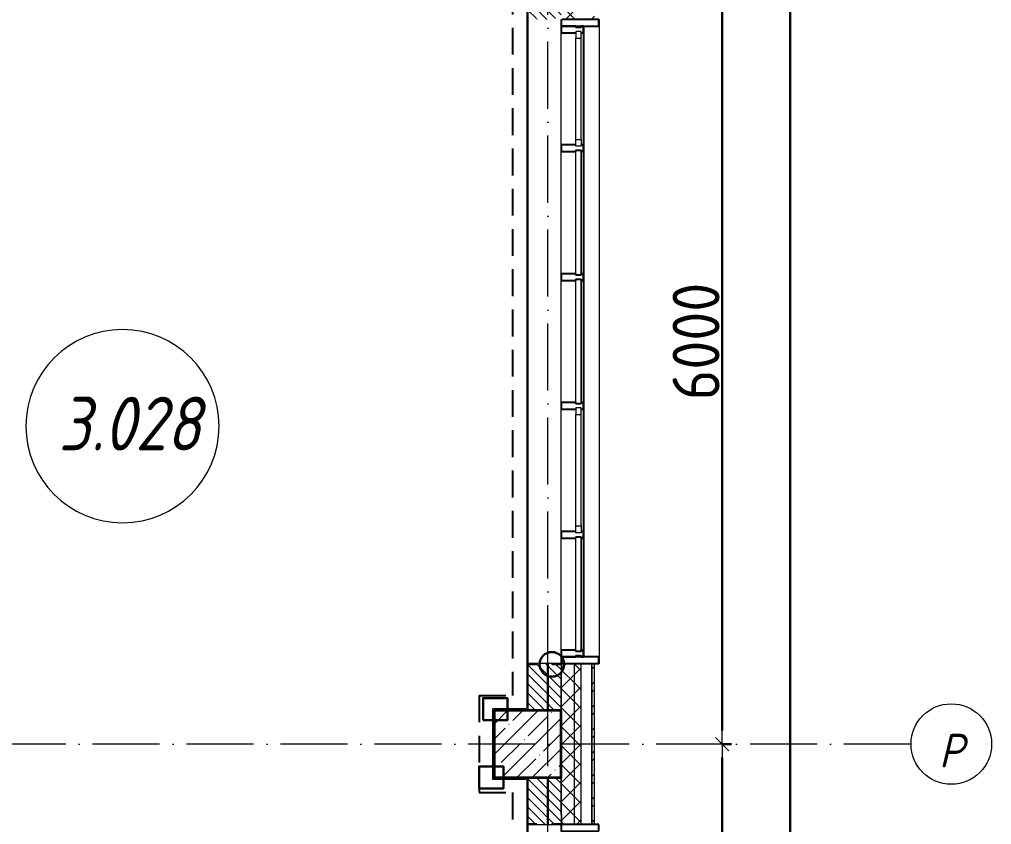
# Model space of a CAD drawing. Header units: millimetres. Extents: x -213536 to 1564669, y -45299 to 942238.
# Drawn here: x 530255 to 537500, y 454785 to 460785 of the extents above; entities that cross this region are included whole.
import ezdxf

# ---------------------------------------------------------------- set-up
doc = ezdxf.new("R2010")
doc.units = ezdxf.units.MM
for name, pattern in [('50_200_ШТРИХ_1Т_ш5_п1_п1_', [700, 500, -100, 0, -100]), ('Штрих короткий', [300, 150, -150]), ('Штриховая _2 мм - 1 мм_', [300, 200, -100])]:
    doc.linetypes.add(name, pattern=pattern)
for name, color, linetype, lineweight in [('0-1', 7, 'Continuous', 5), ('0-2', 7, 'Continuous', 9), ('2.1) ПГП окна 2.8 м', 5, 'Continuous', 30), ('3) ЖБ 4м', 3, 'Continuous', 30), ('3.1) ЖБ окна 1.2 м', 102, 'Continuous', 30), ('4) Метл уголки', 6, 'Continuous', 30), ('5) Швы', 2, 'Continuous', 30), ('Импосты витража', 7, 'Continuous', 9), ('Импосты витража-1', 7, 'Continuous', 25), ('Каркас_Импост', 7, 'Continuous', 13), ('Марки помещений', 7, 'Continuous', 9), ('Несущие колонны', 7, 'Continuous', 9), ('Несущие колонны-1', 7, 'Continuous', 35), ('Обобщенные модели', 7, 'Continuous', 9), ('Общие ребра', 7, 'Continuous', 9), ('Окна', 7, 'Continuous', 9), ('Оси', 7, 'Continuous', 9), ('Оси-1', 7, 'Continuous', 20), ('Оси-2', 7, '50_200_ШТРИХ_1Т_ш5_п1_п1_', 9), ('Остекление-1', 7, 'Continuous', 9), ('Перемычка-1', 7, 'Штрих короткий', 9), ('Размеры', 7, 'Continuous', 15), ('Стены', 7, 'Continuous', 9), ('Стены-1', 7, 'Continuous', 13), ('Штриховка разреза-1', 7, 'Continuous', 9)]:
    doc.layers.add(name, color=color, linetype=linetype, lineweight=lineweight)
doc.layers.add('Каркас_Импост-2', color=7, linetype='Continuous', lineweight=9, true_color=0xaaaaaa)
doc.layers.add('СТ-1_1', color=7, linetype='Штриховая _2 мм - 1 мм_', lineweight=90, true_color=0x888888)
doc.layers.get('0-2').off()
doc.styles.add('ISOCPEUR_I_1', font='isocpeui.ttf', dxfattribs={"width": 0.85, "height": 2.5})
doc.styles.add('ISOCPEUR_I_2', font='isocpeui.ttf', dxfattribs={"width": 0.85, "height": 2.3})
doc.styles.add('СПДС', font='isocpeur.ttf', dxfattribs={"width": 0.9})
doc.dimstyles.new('Размера А3', dxfattribs={"dimtxt": 200, "dimasz": 100, "dimexe": 70, "dimexo": 100, "dimgap": 20, "dimtad": 1, "dimdec": 0, "dimrnd": 10, "dimzin": 0, "dimdsep": 46, "dimtxsty": 'СПДС', "dimblk": 'ARROWHEAD_6', "dimcen": 1, "dimclrd": 256, "dimclre": 256, "dimclrt": 256, "dimazin": 0, "dimtfac": 1, "dimtdec": 0, "dimtmove": 2, "dimatfit": 3, "dimfxl": 1, "dimtolj": 1, "dimtzin": 0, "dimarcsym": 0})
pattern_1 = [(45, (0, 0), (-70.71068, 70.71068), []), (135, (0, 0), (-70.71068, -70.71068), [])]
pattern_2 = [(135, (0, 0), (-35.35534, -35.35534), [])]

# ---------------------------------------------------------------- blocks, each defined once
blk = doc.blocks.new('Ось сетки - Круг_Ø6_00__ISO-2_5_0_9K_-16731441-АИ2_03_План отделки стен 3-го этажа _Часть 2_')
at = {"layer": 'Оси-1'}
blk.add_circle((0, 0), 3, dxfattribs=at)
blk = doc.blocks.new('ARROWHEAD_6')
at = {"color": 0, "linetype": 'Continuous'}
for p, q in [((0, 0), (-1, 0)), ((-0.5, -0.5), (0.5, 0.5))]:
    blk.add_line(p, q, dxfattribs=at)
blk = doc.blocks.new('*D4766')
at = {"layer": 'Defpoints', "color": 0, "transparency": 16777216}
for p in [(535386.8, 455385.4), (535492.9, 455385.4), (535386.8, 452385.4)]:
    blk.add_point(p, dxfattribs=at)
at = {"layer": 'Размеры', "lineweight": -2, "transparency": 16777216}
for p, q in [((535486.8, 455385.4), (535562.9, 455385.4)), ((535492.9, 452485.4), (535492.9, 455285.4)), ((535486.8, 452385.4), (535562.9, 452385.4))]:
    blk.add_line(p, q, dxfattribs=at)
at = {"layer": 'Размеры', "lineweight": -2, "transparency": 16777216, "xscale": 100, "yscale": 100, "zscale": 100}
for p, rotation in [((535492.9, 455385.4), 90), ((535492.9, 452385.4), 270)]:
    blk.add_blockref('ARROWHEAD_6', p, dxfattribs=dict(at, rotation=rotation))
at = {"layer": 'Размеры', "transparency": 16777216, "insert": (535297.9, 453885.4), "char_height": 350, "width": 2.488, "attachment_point": 5, "rotation": 90, "style": 'СПДС'}
blk.add_mtext('\\A1;3000', dxfattribs=at)
blk = doc.blocks.new('*D4767')
at = {"layer": 'Defpoints', "color": 0, "transparency": 16777216}
for p in [(535386.8, 461385.4), (535492.9, 461385.4), (535386.8, 455385.4)]:
    blk.add_point(p, dxfattribs=at)
at = {"layer": 'Размеры', "lineweight": -2, "transparency": 16777216}
for p, q in [((535486.8, 461385.4), (535562.9, 461385.4)), ((535492.9, 455485.4), (535492.9, 461285.4)), ((535486.8, 455385.4), (535562.9, 455385.4))]:
    blk.add_line(p, q, dxfattribs=at)
at = {"layer": 'Размеры', "lineweight": -2, "transparency": 16777216, "xscale": 100, "yscale": 100, "zscale": 100}
for p, rotation in [((535492.9, 461385.4), 90), ((535492.9, 455385.4), 270)]:
    blk.add_blockref('ARROWHEAD_6', p, dxfattribs=dict(at, rotation=rotation))
at = {"layer": 'Размеры', "transparency": 16777216, "insert": (535297.9, 458385.4), "char_height": 350, "width": 2.488, "attachment_point": 5, "rotation": 90, "style": 'СПДС'}
blk.add_mtext('\\A1;6000', dxfattribs=at)
blk = doc.blocks.new('*D4774')
at = {"layer": 'Defpoints', "color": 0, "transparency": 16777216}
for p in [(535630.4, 474285.4), (535998.3, 474285.4), (535892.2, 425235.4)]:
    blk.add_point(p, dxfattribs=at)
at = {"layer": 'Размеры', "lineweight": -2, "transparency": 16777216}
for p, q in [((535730.4, 474285.4), (536068.3, 474285.4)), ((535998.3, 425335.4), (535998.3, 474185.4)), ((535992.2, 425235.4), (536068.3, 425235.4))]:
    blk.add_line(p, q, dxfattribs=at)
at = {"layer": 'Размеры', "lineweight": -2, "transparency": 16777216, "xscale": 100, "yscale": 100, "zscale": 100}
for p, rotation in [((535998.3, 474285.4), 90), ((535998.3, 425235.4), 270)]:
    blk.add_blockref('ARROWHEAD_6', p, dxfattribs=dict(at, rotation=rotation))
at = {"layer": 'Размеры', "transparency": 16777216, "insert": (535803.3, 449760.4), "char_height": 350, "width": 3.186, "attachment_point": 5, "rotation": 90, "style": 'СПДС'}
blk.add_mtext('\\A1;49050', dxfattribs=at)
blk = doc.blocks.new('BSC_Колонна _Прямоугольная - 500х500-V33-АИ2_03_План отделки стен 3-го этажа _Часть 2_')
at = {"layer": 'Несущие колонны'}
h = blk.add_hatch(dxfattribs=at)
h.set_pattern_fill('FP_41', color=256, style=0, pattern_type=2)
h.set_pattern_definition([(45, (-103350, -30150), (-114.04925, 114.04925), []), (45, (-103235.95, -30150), (-114.04925, 114.04925), [201.613, -40.323, 3.353, -36.97])])
h.paths.add_polyline_path([(-229.1, -250), (250, -250), (250, 250), (-250, 250), (-250, -250)], flags=0)
at = {"layer": 'Несущие колонны-1'}
for p, q in [((250, 250), (-250, 250)), ((-250, 250), (-250, -250)), ((250, -250), (250, 250)), ((-250, -250), (250, -250))]:
    blk.add_line(p, q, dxfattribs=at)
blk = doc.blocks.new('Прямоугольный импост - Откос НВФ_50х280 мм-25995271-АИ2_03_План отделки стен 3-го этажа _Часть 2_')
at = {"layer": 'Импосты витража-1'}
for p, q in [((-50, 130), (0, 130)), ((-50, -150), (-50, 130)), ((0, 130), (0, -144)), ((0, -150), (-50, -150))]:
    blk.add_line(p, q, dxfattribs=at)
blk = doc.blocks.new('Проем_Дверь_Прямоугольный - 1800х2700h_оконные проемы-25805030-АИ2_03_План отделки стен 3-го этажа _Часть 2_')
at = {"layer": 'Перемычка-1'}
for p, q in [((900, 125), (-900, 125)), ((900, -125), (-900, -125))]:
    blk.add_line(p, q, dxfattribs=at)
blk = doc.blocks.new('Проем_Дверь_Прямоугольный - 4800х2700h_оконные проемы-26053820-АИ2_03_План отделки стен 3-го этажа _Часть 2_')
at = {"layer": 'Перемычка-1'}
for p, q in [((2400, 125), (-2400, 125)), ((2400, -125), (-2400, -125))]:
    blk.add_line(p, q, dxfattribs=at)
blk = doc.blocks.new('Фахверк_СКБ_Уголок - 250_2700-27497298-АИ2_03_План отделки стен 3-го этажа _Часть 2_')
at = {"layer": 'Обобщенные модели'}
for p, q in [((200, 181), (125, 181)), ((125, 181), (125, 106)), ((131, 106), (131, 175)), ((131, 175), (200, 175)), ((200, 175), (200, 181)), ((125, 106), (131, 106)), ((131, -6), (125, -6)), ((125, -6), (125, -81)), ((131, -75), (131, -6)), ((125, -81), (200, -81)), ((200, -75), (131, -75)), ((200, -81), (200, -75))]:
    blk.add_line(p, q, dxfattribs=at)
blk = doc.blocks.new('PNS_Панель прямоугольная1 - Нр_Стекло - 40мм-28068333-АИ2_03_План отделки стен 3-го этажа _Часть 2_')
at = {"layer": 'Остекление-1'}
for p, q in [((-417.5, 40), (417.5, 40)), ((-427.5, 0), (427.5, 0)), ((417.5, 0), (-417.5, 0))]:
    blk.add_line(p, q, dxfattribs=at)
blk = doc.blocks.new('PNS_Панель прямоугольная2 - Нр_Стекло - 40мм-28151954-АИ2_03_План отделки стен 3-го этажа _Часть 2_')
at = {"layer": 'Каркас_Импост'}
for p, q in [((-465, 0), (-465, 40)), ((-465, 40), (-415, 40)), ((-415, 40), (-415, 0)), ((465, 40), (415, 40)), ((415, 40), (415, 0)), ((465, 0), (465, 40)), ((-415, 0), (-465, 0)), ((415, 0), (465, 0))]:
    blk.add_line(p, q, dxfattribs=at)
at = {"layer": 'Каркас_Импост-2'}
for p, q in [((-415, 40), (415, 40)), ((-415, 0), (415, 0))]:
    blk.add_line(p, q, dxfattribs=at)
blk = doc.blocks.new('PNS_Панель прямоугольная1 - Нр_Стекло - 40мм-25328009-АИ2_03_План отделки стен 3-го этажа _Часть 2_')
at = {"layer": 'Остекление-1'}
for p, q in [((-455, 40), (455, 40)), ((-465, 0), (465, 0)), ((455, 0), (-455, 0))]:
    blk.add_line(p, q, dxfattribs=at)
blk = doc.blocks.new('PNS_Панель прямоугольная2 - Нр_Стекло - 40мм-28855703-АИ2_03_План отделки стен 3-го этажа _Часть 2_')
at = {"layer": 'Каркас_Импост'}
for p, q in [((-427.5, 0), (-427.5, 40)), ((-427.5, 40), (-377.5, 40)), ((-377.5, 40), (-377.5, 0)), ((427.5, 40), (377.5, 40)), ((377.5, 40), (377.5, 0)), ((427.5, 0), (427.5, 40)), ((-377.5, 0), (-427.5, 0)), ((377.5, 0), (427.5, 0))]:
    blk.add_line(p, q, dxfattribs=at)
at = {"layer": 'Каркас_Импост-2'}
for p, q in [((-377.5, 40), (377.5, 40)), ((-377.5, 0), (377.5, 0))]:
    blk.add_line(p, q, dxfattribs=at)
blk = doc.blocks.new('Прямоугольный импост - Откос НВФ_50х280 мм-V169-АИ2_03_План отделки стен 3-го этажа _Часть 2_')
at = {"layer": 'Импосты витража-1'}
for p, q in [((-50, 130), (0, 130)), ((-50, -150), (-50, 130)), ((0, 130), (0, -144)), ((0, -150), (-50, -150))]:
    blk.add_line(p, q, dxfattribs=at)
blk = doc.blocks.new('Прямоугольный импост - Импост структурный с накладкой - 150мм-28072255-АИ2_03_План отделки стен 3-го этажа _Часть 2_')
at = {"layer": 'Импосты витража'}
for p, q in [((47650, -100), (48485, -100)), ((47650, -267), (48485, -267))]:
    blk.add_line(p, q, dxfattribs=at)
blk = doc.blocks.new('Прямоугольный импост - Импост структурный с накладкой - 150мм-28072245-АИ2_03_План отделки стен 3-го этажа _Часть 2_')
at = {"layer": 'Импосты витража'}
for p, q in [((48535, -100), (49445, -100)), ((48535, -267), (49445, -267))]:
    blk.add_line(p, q, dxfattribs=at)
blk = doc.blocks.new('Прямоугольный импост - Импост структурный с накладкой - 150мм-28072247-АИ2_03_План отделки стен 3-го этажа _Часть 2_')
at = {"layer": 'Импосты витража-1'}
for p, q in [((-25, 0), (-25, 17)), ((-25, 17), (25, 17)), ((-15, 0), (-25, 0)), ((-15, -40), (-15, 0)), ((25, 0), (15, 0)), ((15, 0), (15, -40)), ((25, 17), (25, 0)), ((-25, -150), (-25, -40)), ((-25, -40), (-15, -40)), ((15, -40), (25, -40)), ((25, -40), (25, -150)), ((25, -150), (-25, -150))]:
    blk.add_line(p, q, dxfattribs=at)
blk = doc.blocks.new('Прямоугольный импост - Импост структурный с накладкой - 150мм-V191-АИ2_03_План отделки стен 3-го этажа _Часть 2_')
at = {"layer": 'Импосты витража-1'}
for p, q in [((-25, 0), (-25, 17)), ((-25, 17), (25, 17)), ((-15, 0), (-25, 0)), ((-15, -40), (-15, 0)), ((25, 17), (25, 0)), ((-25, -150), (-25, -40)), ((-25, -40), (-15, -40)), ((25, -40), (25, -150)), ((25, -150), (-25, -150))]:
    blk.add_line(p, q, dxfattribs=at)
blk = doc.blocks.new('Прямоугольный импост - Импост структурный с накладкой - 150мм-V192-АИ2_03_План отделки стен 3-го этажа _Часть 2_')
at = {"layer": 'Импосты витража-1'}
for p, q in [((-25, 0), (-25, 17)), ((-25, 17), (25, 17)), ((25, 0), (15, 0)), ((15, 0), (15, -40)), ((25, 17), (25, 0)), ((-25, -150), (-25, -40)), ((15, -40), (25, -40)), ((25, -40), (25, -150)), ((25, -150), (-25, -150))]:
    blk.add_line(p, q, dxfattribs=at)
blk = doc.blocks.new('Прямоугольный импост - Импост структурный с накладкой - 150мм-28072285-АИ2_03_План отделки стен 3-го этажа _Часть 2_')
at = {"layer": 'Импосты витража-1'}
for p, q in [((-25, 0), (-25, 17)), ((-25, 17), (25, 17)), ((-15, 0), (-25, 0)), ((-15, -40), (-15, 0)), ((25, 0), (15, 0)), ((15, 0), (15, -40)), ((25, 17), (25, 0)), ((-25, -150), (-25, -40)), ((-25, -40), (-15, -40)), ((15, -40), (25, -40)), ((25, -40), (25, -150)), ((25, -150), (-25, -150))]:
    blk.add_line(p, q, dxfattribs=at)
blk = doc.blocks.new('Прямоугольный импост - Откос НВФ_50х280 мм-26226373-АИ2_03_План отделки стен 3-го этажа _Часть 2_')
at = {"layer": 'Импосты витража-1'}
for p, q in [((0, 130), (-50, 130)), ((-50, 130), (-50, -150)), ((0, -144), (0, 130)), ((-50, -150), (0, -150))]:
    blk.add_line(p, q, dxfattribs=at)
blk = doc.blocks.new('Отлив_СКБ - Отлив витража_120_НВФ-31885688-АИ2_03_План отделки стен 3-го этажа _Часть 2_')
at = {"layer": 'Окна'}
for p, q in [((4750, -2), (50, -2)), ((0, -120), (0, -113)), ((0, -120), (4800, -120)), ((4800, -113), (4800, -120))]:
    blk.add_line(p, q, dxfattribs=at)
blk = doc.blocks.new('0125-Р-ОО-Ш2-АР-о_23_10_2024_rvt-1-АИ2_03_План отделки стен 3-го этажа _Часть 2_')
at = {"layer": 'Штриховка разреза-1'}
h = blk.add_hatch(dxfattribs=at)
h.set_pattern_fill('FP_81', color=256, style=0, pattern_type=2)
h.set_pattern_definition(pattern_1)
h.paths.add_polyline_path([(103700, -200), (103700, 750), (103606, 750), (103606, 675), (103600, 675), (103600, -200)], flags=0)
h.paths.add_polyline_path([(103700, 2550), (103700, 3750), (103606, 3750), (103606, 3675), (103600, 3675), (103600, 2625), (103606, 2625), (103606, 2550)], flags=0)
h.paths.add_polyline_path([(103700, 5550), (103700, 6750), (103606, 6750), (103606, 6675), (103600, 6675), (103600, 5625), (103606, 5625), (103606, 5550)], flags=0)
h.paths.add_polyline_path([(103700, 8550), (103700, 9750), (103606, 9750), (103606, 9675), (103600, 9675), (103600, 8625), (103606, 8625), (103606, 8550)], flags=0)
h.paths.add_polyline_path([(103700, 11550), (103700, 12750), (103606, 12750), (103606, 12675), (103600, 12675), (103600, 11625), (103606, 11625), (103606, 11550)], flags=0)
h.paths.add_polyline_path([(103606, 17550), (103700, 17550), (103700, 18750), (103606, 18750), (103606, 18675), (103600, 18675), (103600, 17625), (103606, 17625), (103606, 17556)], flags=0)
h.paths.add_polyline_path([(103700, 20550), (103700, 21750), (103606, 21750), (103606, 21675), (103600, 21675), (103600, 20625), (103606, 20625), (103606, 20550)], flags=0)
h.paths.add_polyline_path([(103700, 23550), (103700, 24750), (103606, 24750), (103606, 24675), (103600, 24675), (103600, 23625), (103606, 23625), (103606, 23550)], flags=0)
h.paths.add_polyline_path([(103606, 26550), (103700, 26550), (103700, 27750), (103606, 27750), (103606, 27675), (103600, 27675), (103600, 26625), (103606, 26625), (103606, 26556)], flags=0)
h.paths.add_polyline_path([(103606, 29550), (103700, 29550), (103700, 30750), (103606, 30750), (103606, 30675), (103600, 30675), (103600, 29625), (103606, 29625), (103606, 29556)], flags=0)
h.paths.add_polyline_path([(103700, 35550), (103700, 36750), (103606, 36750), (103606, 36675), (103600, 36675), (103600, 35625), (103606, 35625), (103606, 35550)], flags=0)
h.paths.add_polyline_path([(103606, 38550), (103700, 38550), (103700, 39750), (103606, 39750), (103606, 39675), (103600, 39675), (103600, 38625), (103606, 38625), (103606, 38556)], flags=0)
h.paths.add_polyline_path([(103606, 41550), (103700, 41550), (103700, 42750), (103606, 42750), (103606, 42675), (103600, 42675), (103600, 41625), (103606, 41625), (103606, 41556)], flags=0)
h.paths.add_polyline_path([(103700, 47550), (103700, 48615), (103600, 48615), (103600, 47625), (103606, 47625), (103606, 47550)], flags=0)
h = blk.add_hatch(dxfattribs=at)
h.set_pattern_fill('FP_81', color=256, style=0, pattern_type=2)
h.set_pattern_definition(pattern_1)
h.paths.add_polyline_path([(103700, -250), (103750, -250), (103750, 750), (103700, 750), (103700, -200)], flags=0)
h.paths.add_polyline_path([(103750, 2550), (103750, 3750), (103700, 3750), (103700, 2550)], flags=0)
h.paths.add_polyline_path([(103700, 5550), (103750, 5550), (103750, 6750), (103700, 6750), (103700, 6024.8)], flags=0)
h.paths.add_polyline_path([(103700, 8550), (103750, 8550), (103750, 9750), (103700, 9750), (103700, 8797)], flags=0)
h.paths.add_polyline_path([(103750, 11550), (103750, 12750), (103700, 12750), (103700, 11550)], flags=0)
h.paths.add_polyline_path([(103700, 17550), (103750, 17550), (103750, 18750), (103700, 18750), (103700, 18037.6)], flags=0)
h.paths.add_polyline_path([(103700, 20550), (103750, 20550), (103750, 21750), (103700, 21750), (103700, 20809.8)], flags=0)
h.paths.add_polyline_path([(103700, 23550), (103750, 23550), (103750, 24750), (103700, 24750), (103700, 23581.9)], flags=0)
h.paths.add_polyline_path([(103750, 26550), (103750, 27750), (103700, 27750), (103700, 26550)], flags=0)
h.paths.add_polyline_path([(103750, 29550), (103750, 30750), (103700, 30750), (103700, 29550)], flags=0)
h.paths.add_polyline_path([(103700, 35550), (103750, 35550), (103750, 36750), (103700, 36750), (103700, 35594.7)], flags=0)
h.paths.add_polyline_path([(103700, 38550), (103750, 38550), (103750, 39750), (103700, 39750), (103700, 39291)], flags=0)
h.paths.add_polyline_path([(103750, 41550), (103750, 42750), (103700, 42750), (103700, 41550)], flags=0)
h.paths.add_polyline_path([(103750, 47550), (103750, 48615), (103700, 48615), (103700, 47550)], flags=0)
h = blk.add_hatch(dxfattribs=at)
h.set_pattern_fill('FP_80', color=256, style=0, pattern_type=2)
h.set_pattern_definition([(45, (0, 0), (-85.53659, 85.53659), []), (45, (57.02, 0), (-85.53659, 85.53659), [])])
h.paths.add_polyline_path([(103830, -350), (103850, -350), (103850, 750), (103830, 750), (103830, -330)], flags=0)
h.paths.add_polyline_path([(103850, 2550), (103850, 3750), (103830, 3750), (103830, 2550)], flags=0)
h.paths.add_polyline_path([(103850, 5550), (103850, 6750), (103830, 6750), (103830, 5550)], flags=0)
h.paths.add_polyline_path([(103850, 8550), (103850, 9750), (103830, 9750), (103830, 8550)], flags=0)
h.paths.add_polyline_path([(103830, 11550), (103850, 11550), (103850, 12750), (103830, 12750), (103830, 11569.1)], flags=0)
h.paths.add_polyline_path([(103850, 17550), (103850, 18750), (103830, 18750), (103830, 17550)], flags=0)
h.paths.add_polyline_path([(103830, 20550), (103850, 20550), (103850, 21750), (103830, 21750), (103830, 20809.8)], flags=0)
h.paths.add_polyline_path([(103850, 23550), (103850, 24750), (103830, 24750), (103830, 23550)], flags=0)
h.paths.add_polyline_path([(103850, 26550), (103850, 27750), (103830, 27750), (103830, 26550)], flags=0)
h.paths.add_polyline_path([(103830, 29550), (103850, 29550), (103850, 30750), (103830, 30750), (103830, 30050.4)], flags=0)
h.paths.add_polyline_path([(103830, 35550), (103850, 35550), (103850, 36750), (103830, 36750), (103830, 35594.7)], flags=0)
h.paths.add_polyline_path([(103830, 38550), (103850, 38550), (103850, 39750), (103830, 39750), (103830, 39291)], flags=0)
h.paths.add_polyline_path([(103830, 41550), (103850, 41550), (103850, 42750), (103830, 42750), (103830, 42063.2)], flags=0)
h.paths.add_polyline_path([(103830, 47550), (103850, 47550), (103850, 48615), (103830, 48615), (103830, 47607.5)], flags=0)
h = blk.add_hatch(dxfattribs=at)
h.set_pattern_fill('FP_1', color=256, style=0, pattern_type=2)
h.set_pattern_definition(pattern_2)
h.paths.add_polyline_path([(103600, 30400), (103600, 30744), (103531, 30744), (103531, 30750), (103419, 30750), (103419, 30744), (103350, 30744), (103350, 30400)], flags=0)
h.paths.add_polyline_path([(103419, 35550), (103531, 35550), (103531, 35556), (103600, 35556), (103600, 35900), (103350, 35900), (103350, 35556), (103419, 35556)], flags=0)
h = blk.add_hatch(dxfattribs=at)
h.set_pattern_fill('FP_1', color=256, style=0, pattern_type=2)
h.set_pattern_definition(pattern_2)
h.paths.add_polyline_path([(103600, 27400), (103600, 27744), (103531, 27744), (103531, 27750), (103419, 27750), (103419, 27744), (103350, 27744), (103350, 27400)], flags=0)
h.paths.add_polyline_path([(103531, 29550), (103531, 29556), (103600, 29556), (103600, 29900), (103350, 29900), (103350, 29556), (103419, 29556), (103419, 29550)], flags=0)
at = {"layer": 'Общие ребра'}
for p, q in [((103700, 29550), (103700, 30750)), ((103750, 29550), (103750, 30750)), ((103600, 30675), (103600, 30400)), ((103600, 30400), (103600, 30675)), ((103600, 29900), (103600, 29625)), ((103600, 29625), (103600, 29900))]:
    blk.add_line(p, q, dxfattribs=at)
at = {"layer": 'Стены'}
for p, q in [((103350, 30750), (103350, 35550)), ((103350, 27750), (103350, 29550))]:
    blk.add_line(p, q, dxfattribs=at)
at = {"layer": 'Стены-1'}
for p, q in [((103531, 30750), (103419, 30750)), ((103830, 30750), (103606, 30750)), ((103830, 29550), (103830, 30750)), ((103850, 30750), (103830, 30750)), ((103830, 30750), (103830, 29550)), ((103850, 29550), (103850, 30750)), ((103350, 30675), (103350, 30400)), ((103350, 29900), (103350, 29625)), ((103419, 29550), (103531, 29550)), ((103606, 29550), (103830, 29550)), ((103830, 29550), (103850, 29550))]:
    blk.add_line(p, q, dxfattribs=at)
at = {"layer": '0-2'}
for name, p, rotation in [('Проем_Дверь_Прямоугольный - 4800х2700h_оконные проемы-26053820-АИ2_03_План отделки стен 3-го этажа _Часть 2_', (103475, 33150), 269.9999999999999), ('Отлив_СКБ - Отлив витража_120_НВФ-31885688-АИ2_03_План отделки стен 3-го этажа _Часть 2_', (103767, 30750), 90), ('Прямоугольный импост - Импост структурный с накладкой - 150мм-28072255-АИ2_03_План отделки стен 3-го этажа _Часть 2_', (103500, -13035), 89.99999999999915), ('PNS_Панель прямоугольная2 - Нр_Стекло - 40мм-28855703-АИ2_03_План отделки стен 3-го этажа _Часть 2_', (103750, 35032.5), 89.99999999999852), ('Прямоугольный импост - Импост структурный с накладкой - 150мм-28072245-АИ2_03_План отделки стен 3-го этажа _Часть 2_', (103500, -14880), 90.00000000000037), ('PNS_Панель прямоугольная1 - Нр_Стекло - 40мм-25328009-АИ2_03_План отделки стен 3-го этажа _Часть 2_', (103750, 34110), 89.99999999999852), ('Прямоугольный импост - Импост структурный с накладкой - 150мм-28072245-АИ2_03_План отделки стен 3-го этажа _Часть 2_', (103500, -15840), 89.99999999999933), ('PNS_Панель прямоугольная1 - Нр_Стекло - 40мм-25328009-АИ2_03_План отделки стен 3-го этажа _Часть 2_', (103750, 33150), 89.99999999999852), ('Прямоугольный импост - Импост структурный с накладкой - 150мм-28072245-АИ2_03_План отделки стен 3-го этажа _Часть 2_', (103500, -16800), 90.00000000000037), ('PNS_Панель прямоугольная2 - Нр_Стекло - 40мм-28151954-АИ2_03_План отделки стен 3-го этажа _Часть 2_', (103750, 32190), 89.99999999999852), ('Прямоугольный импост - Импост структурный с накладкой - 150мм-28072255-АИ2_03_План отделки стен 3-го этажа _Часть 2_', (103500, -16800), 90.00000000000026), ('PNS_Панель прямоугольная1 - Нр_Стекло - 40мм-28068333-АИ2_03_План отделки стен 3-го этажа _Часть 2_', (103750, 31267.5), 89.99999999999852), ('Прямоугольный импост - Откос НВФ_50х280 мм-26226373-АИ2_03_План отделки стен 3-го этажа _Часть 2_', (103750, 30750), 269.9999999999985), ('Фахверк_СКБ_Уголок - 250_2700-27497298-АИ2_03_План отделки стен 3-го этажа _Часть 2_', (103425, 30875), 269.9999999999999), ('Фахверк_СКБ_Уголок - 250_2700-27497298-АИ2_03_План отделки стен 3-го этажа _Часть 2_', (103525, 29425), 89.9999999999999), ('Проем_Дверь_Прямоугольный - 1800х2700h_оконные проемы-25805030-АИ2_03_План отделки стен 3-го этажа _Часть 2_', (103475, 28650), 89.99999999999993)]:
    blk.add_blockref(name, p, dxfattribs=dict(at, rotation=rotation))
at = {"layer": '0-2', "extrusion": (0, 0, -1)}
for name, p, rotation in [('Прямоугольный импост - Откос НВФ_50х280 мм-V169-АИ2_03_План отделки стен 3-го этажа _Часть 2_', (-103750, 35550), 90.00000000000146), ('Прямоугольный импост - Импост структурный с накладкой - 150мм-V192-АИ2_03_План отделки стен 3-го этажа _Часть 2_', (-103750, 35475), 90.00000000000146), ('Прямоугольный импост - Импост структурный с накладкой - 150мм-V191-АИ2_03_План отделки стен 3-го этажа _Часть 2_', (-103750, 34590), 90.00000000000146), ('Прямоугольный импост - Импост структурный с накладкой - 150мм-28072285-АИ2_03_План отделки стен 3-го этажа _Часть 2_', (-103750, 33630), 90.00000000000146), ('Прямоугольный импост - Импост структурный с накладкой - 150мм-V192-АИ2_03_План отделки стен 3-го этажа _Часть 2_', (-103750, 32670), 90.00000000000146), ('Прямоугольный импост - Импост структурный с накладкой - 150мм-V191-АИ2_03_План отделки стен 3-го этажа _Часть 2_', (-103750, 31710), 90.00000000000146), ('Прямоугольный импост - Импост структурный с накладкой - 150мм-28072247-АИ2_03_План отделки стен 3-го этажа _Часть 2_', (-103750, 30825), 90.00000000000146), ('Прямоугольный импост - Откос НВФ_50х280 мм-25995271-АИ2_03_План отделки стен 3-го этажа _Часть 2_', (-103750, 29550), 90.00000000000101)]:
    blk.add_blockref(name, p, dxfattribs=dict(at, rotation=rotation))
at = {"layer": '0-2'}
blk.add_blockref('BSC_Колонна _Прямоугольная - 500х500-V33-АИ2_03_План отделки стен 3-го этажа _Часть 2_', (103350, 30150), dxfattribs=at)
blk = doc.blocks.new('AI_Марка_Помещение_х1__Общий_E___ISO-2_1K_ - Номер-16210215-АИ2_03_План отделки стен 3-го этажа _Часть 2_')
at = {"layer": 'Марки помещений'}
for start, end in [(360, 180), (180, 360)]:
    blk.add_arc((0.039, 0.312), 2.4, start, end, dxfattribs=at)
blk = doc.blocks.new('3этНиз')
at = {"layer": 'СТ-1_1', "lineweight": 25}
for p, q in [((533930.1, 461023.4), (533930.1, 455747.4)), ((533680.1, 455747.4), (533680.1, 455023.4)), ((533680.1, 455747.4), (533930.1, 455747.4)), ((533680.1, 455023.4), (533930.1, 455023.4)), ((533930.1, 455023.4), (533930.1, 452747.4))]:
    blk.add_line(p, q, dxfattribs=at)
at = {"layer": 'Стены-1'}
for p, q in [((533780.1, 455647.4), (533780.1, 455123.4)), ((534030.1, 455647.4), (533780.1, 455647.4)), ((534042.1, 455635.4), (534042.1, 455647.4)), ((533780.1, 455123.4), (534030.1, 455123.4)), ((534042.1, 455123.4), (534042.1, 455135.4))]:
    blk.add_line(p, q, dxfattribs=at)
at = {"layer": '0-1'}
blk.add_blockref('0125-Р-ОО-Ш2-АР-о_23_10_2024_rvt-1-АИ2_03_План отделки стен 3-го этажа _Часть 2_', (430692.1, 425235.4), dxfattribs=at)
at = {"layer": 'Марки помещений', "color": 3, "xscale": 300, "yscale": 300, "zscale": 99.99999999999993}
blk.add_blockref('AI_Марка_Помещение_х1__Общий_E___ISO-2_1K_ - Номер-16210215-АИ2_03_План отделки стен 3-го этажа _Часть 2_', (531011.3, 457660.5), dxfattribs=at)
at = {"layer": 'Марки помещений', "color": 114, "true_color": 0x139b48, "insert": (530545.2, 457973.5), "char_height": 400, "width": 785.654, "attachment_point": 1, "style": 'ISOCPEUR_I_2'}
blk.add_mtext('3.028', dxfattribs=at)
blk = doc.blocks.new('Ось 3 этаж')
at = {"layer": 'Оси-2'}
for p, q in [((534192.1, 423014.8), (534192.1, 477896.8)), ((536900.4, 455385.4), (526392.1, 455385.4))]:
    blk.add_line(p, q, dxfattribs=at)
at = {"layer": 'Оси-1', "xscale": 99.99999999999993, "yscale": 99.99999999999993, "zscale": 99.99999999999993, "rotation": 89.99999999999984}
blk.add_blockref('Ось сетки - Круг_Ø6_00__ISO-2_5_0_9K_-16731441-АИ2_03_План отделки стен 3-го этажа _Часть 2_', (537200.4, 455385.4), dxfattribs=at)
at = {"layer": 'Оси', "insert": (537107.6, 455461.5), "char_height": 250, "width": 223.671, "attachment_point": 1, "style": 'ISOCPEUR_I_1'}
blk.add_mtext('\\fISOCPEUR|b0|i1|c204|p34|;\\W.9;Р', dxfattribs=at)
at = {"layer": 'Размеры'}
for base, p1, p2, picture, middle in [((535998.3, 474285.4), (535892.2, 425235.4), (535630.4, 474285.4), '*D4774', (535803.3, 449760.4)), ((535492.9, 461385.4), (535386.8, 455385.4), (535386.8, 461385.4), '*D4767', (535297.9, 458385.4)), ((535492.9, 455385.4), (535386.8, 452385.4), (535386.8, 455385.4), '*D4766', (535297.9, 453885.4))]:
    dim = blk.add_linear_dim(base=base, p1=p1, p2=p2, angle=90, dimstyle='Размера А3', override={"dimtxt": 350}, dxfattribs=at)
    dim.commit()
    dim.dimension.update_dxf_attribs({"geometry": picture, "text_midpoint": middle})

msp = doc.modelspace()

# ---------------------------------------------------------------- linework, layer by layer
at = {"layer": '2.1) ПГП окна 2.8 м'}
for points in [[(534192.1, 455635.4), (534192.1, 455985.4)], [(534192.1, 454785.4), (534192.1, 455135.4)]]:
    msp.add_lwpolyline(points, dxfattribs=at)
at = {"layer": '3) ЖБ 4м'}
msp.add_lwpolyline([(534042.1, 455135.4), (533792.1, 455135.4), (533792.1, 455635.4), (534042.1, 455635.4)], dxfattribs=at)
at = {"layer": '3.1) ЖБ окна 1.2 м'}
for points in [[(534042.1, 455635.4), (534042.1, 461143.1)], [(534042.1, 452635.4), (534042.1, 455135.4)]]:
    msp.add_lwpolyline(points, dxfattribs=at)
at = {"layer": '4) Метл уголки'}
for points in [[(533710.9, 455562.9), (533892.2, 455562.9), (533892.2, 455727.6), (533710.9, 455727.6)], [(533680.1, 455054.2), (533861.4, 455054.2), (533861.4, 455219), (533680.1, 455219)]]:
    msp.add_lwpolyline(points, close=True, dxfattribs=at)
at = {"layer": '5) Швы'}
msp.add_circle((534223.1, 455979.4), 91.6, dxfattribs=at)

# ---------------------------------------------------------------- block references
at = {"color": 5, "lineweight": 30}
msp.add_blockref('Ось 3 этаж', (0, 0), dxfattribs=at)
at = {"layer": '3) ЖБ 4м'}
msp.add_blockref('3этНиз', (0, 0), dxfattribs=at)

# ---------------------------------------------------------------- texts
at = {"layer": 'Марки помещений', "color": 114, "true_color": 0x139b48, "insert": (530546, 457973.4), "char_height": 400, "width": 785.654, "attachment_point": 1, "style": 'ISOCPEUR_I_2'}
msp.add_mtext('3.028', dxfattribs=at)

doc.saveas('drawing.dxf')
